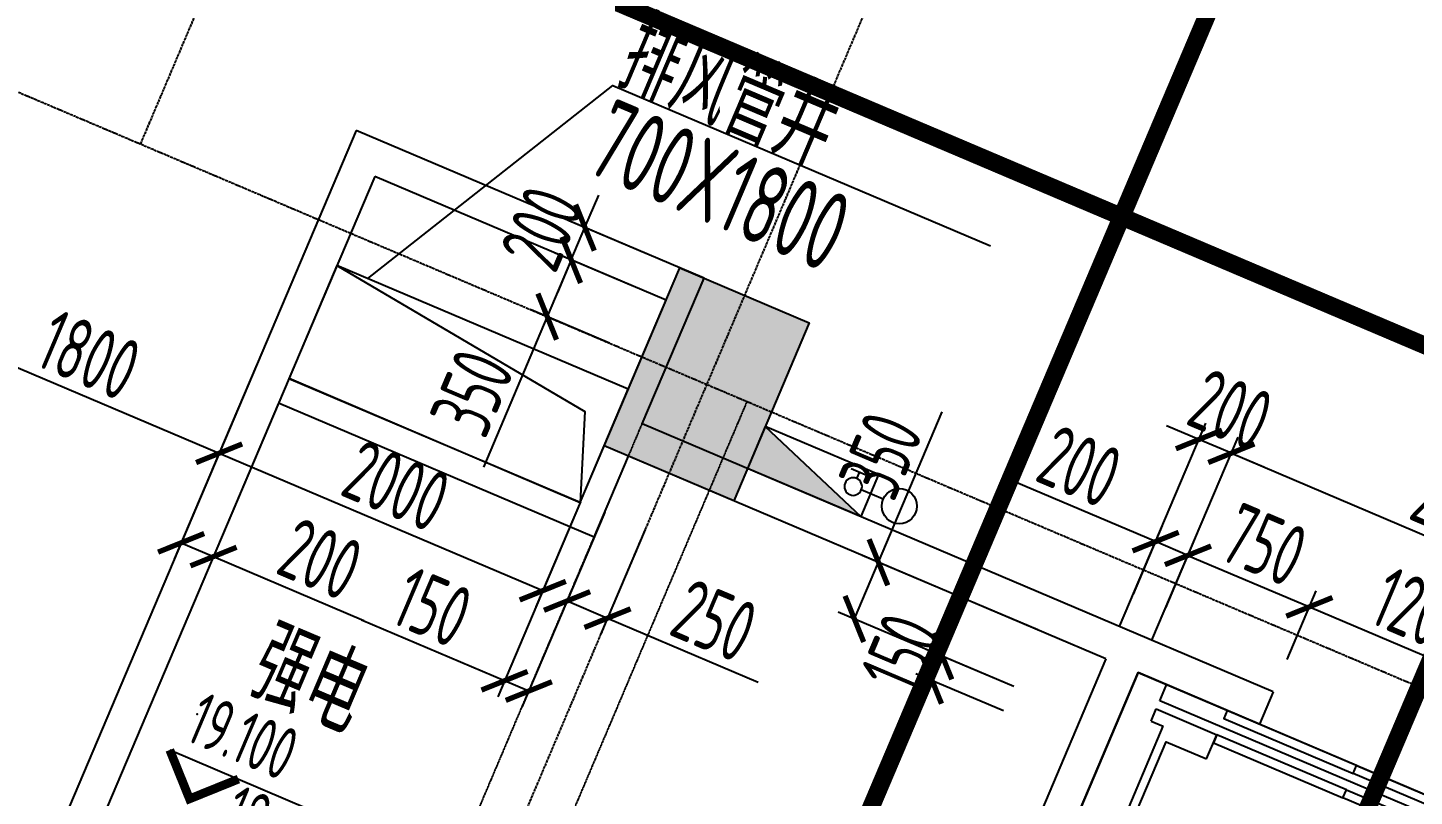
# Model space of a CAD drawing. Extents: x 11778731 to 12007717, y -6694179 to -6314888.
# Drawn here: x 11970474 to 11978361, y -6432136 to -6427766 of the extents above; entities that cross this region are included whole.
import ezdxf
from ezdxf.enums import TextEntityAlignment as Align
from ezdxf.xclip import XClip

# ---------------------------------------------------------------- set-up
doc = ezdxf.new("R2010")
doc.units = 0
doc.header["$LTSCALE"] = 10
doc.header["$MEASUREMENT"] = 0
doc.header["$XCLIPFRAME"] = 0
for name, pattern in [('A3-RG-axis-100$0$CENTER', [2, 1.25, -0.25, 0.25, -0.25]), ('A3-RI-5F$0$DASHED2', [0.375, 0.25, -0.125]), ('DASHED2', [0.375, 0.25, -0.125])]:
    doc.linetypes.add(name, pattern=pattern)
for name, color, linetype in [('A-CLOD', 200, 'Continuous'), ('A3-RB-5F-100$0$A-DIMS-100', 1, 'Continuous'), ('A3-RG-axis-100$0$A-GRID', 1, 'A3-RG-axis-100$0$CENTER'), ('A3-RI-5F$0$A-EVTR', 3, 'Continuous'), ('A3-RI-5F$0$A-WALL', 7, 'Continuous'), ('A3-RM-5F$0$0P-FE-FH-P', 41, 'A3-RM-5F$0$YJdef_FE-FH_LINE_F'), ('A3-RM-5F$0$0P-FE-FH-V', 141, 'Continuous'), ('A3-RM-5F$0$0P-FE-HY', 141, 'Continuous'), ('A3-RM-5F$0$A-EQPM', 55, 'Continuous'), ('A3-RS-1F$0$A-HATH-GRAY', 8, 'Continuous'), ('A3-RS-1F$0$A-WALL', 7, 'Continuous'), ('A3-SYMB-5F-100$0$A-SYMB', 4, 'Continuous'), ('A3-SYMB-5F-100$0$A-SYMB-AREA', 4, 'Continuous'), ('A3-SYMB-5F-100$0$A-SYMB-NAME', 4, 'Continuous'), ('A3-SYMB-5F-100$0$A-SYMB-NAME-E', 4, 'Continuous')]:
    doc.layers.add(name, color=color, linetype=linetype)
doc.layers.add('A3-RI-5F$0$A-X-CHEK', color=6, linetype='A3-RI-5F$0$DASHED2', plot=False)
doc.styles.add('A3-RB-5F-100$0$XD2008', font='xd-hzs.shx', dxfattribs={"width": 0.7, "bigfont": 'xd-hztxt.shx'})
doc.styles.add('A3-RM-5F$0$hz1', font='hzs.shx', dxfattribs={"width": 0.75, "bigfont": 'hztxt.shx'})
doc.styles.add('A3-SYMB-5F-100$0$ECADI', font='hzs.shx', dxfattribs={"width": 0.7, "bigfont": 'hztxt.shx'})
doc.styles.add('A3-SYMB-5F-100$0$XD2008', font='hzs.shx', dxfattribs={"width": 0.7, "bigfont": 'hztxt.shx'})
doc.linetypes.add('A3-RM-5F$0$YJdef_FE-FH_LINE_F', pattern='A,4,-0.2,["F",A3-RM-5F$0$hz1,S=0.2,R=0,X=-0.1,Y=-0.1],-0.1', length=4.3)
doc.dimstyles.new('A3-RB-5F-100$0$XD100$0', dxfattribs={"dimscale": 100, "dimtxt": 3.5, "dimasz": 2, "dimexe": 1, "dimexo": 2, "dimgap": 0.5, "dimtad": 1, "dimdec": 0, "dimdsep": 46, "dimtxsty": 'A3-RB-5F-100$0$XD2008', "dimblk1": 'A3-RB-5F-100$0$_ARCHTICK', "dimblk2": 'A3-RB-5F-100$0$_ARCHTICK', "dimsah": 1, "dimcen": 2.5, "dimclrt": 4, "dimaunit": 1, "dimadec": 0, "dimazin": 0, "dimtfac": 1, "dimtdec": 0, "dimtix": 1, "dimtmove": 0, "dimatfit": 3, "dimfxl": 0, "dimtolj": 1, "dimtzin": 0, "dimarcsym": 0})

# ---------------------------------------------------------------- blocks, each defined once
blk = doc.blocks.new('A3-RI-5F$0$kt1')
at = {"layer": 'A3-RI-5F$0$A-EVTR', "color": 3}
for p, q in [((1382.1, 3669.5), (1469.3, 3718.4)), ((1273, 3608.4), (1338.5, 3645.1)), ((1338.5, 3645.1), (1521.8, 3318)), ((2531.3, 1619.7), (1382.1, 3669.5)), ((1273, 3608.4), (1309.7, 3543)), ((-805.6, 2357.1), (1309.7, 3543)), ((1391, 3244.6), (1521.8, 3318)), ((270.3, 438.1), (-805.6, 2357.1)), ((2173.4, 1849), (2304.3, 1922.3)), ((2304.3, 1922.3), (2487.6, 1595.2)), ((2618.5, 1668.6), (2531.3, 1619.7)), ((2385.5, 1624), (270.3, 438.1)), ((2385.5, 1624), (2422.2, 1558.6)), ((2487.6, 1595.2), (2422.2, 1558.6))]:
    blk.add_line(p, q, dxfattribs=at)
for points in [[(-1407.6, 2306.2), (1383.7, 3871.1), (2704.1, 1515.9), (-87.2, -48.9)], [(1869.4, 2595.7), (1913, 2620.2), (1521.8, 3318), (1478.2, 3293.5)], [(2000.3, 2669.1), (2043.9, 2693.5), (1652.7, 3391.3), (1609.1, 3366.9)], [(2000.3, 2669.1), (2043.9, 2693.5), (2435.1, 1995.7), (2391.5, 1971.2)], [(1869.4, 2595.7), (1913, 2620.2), (2304.3, 1922.3), (2260.6, 1897.9)], [(-29.1, 614.2), (-4.6, 570.6), (-91.9, 521.7), (-116.3, 565.3), (-159.9, 540.9), (-942.3, 1936.5), (-898.7, 1961), (-923.2, 2004.6), (-836, 2053.5), (-811.5, 2009.9), (-767.9, 2034.3), (14.5, 638.7)]]:
    blk.add_lwpolyline(points, close=True, dxfattribs=at)
blk.add_lwpolyline([(2173.4, 1849), (2295.7, 1630.9), (289.4, 506.2), (-737.5, 2338), (1268.7, 3462.7), (1391, 3244.6)], dxfattribs=at)
blk = doc.blocks.new('A3-RI-5F')
at = {"layer": 'A3-RI-5F$0$A-WALL'}
for p, q in [((11972341.8, -6428350), (11970251.4, -6433274.7)), ((11974320.9, -6429190), (11972341.8, -6428350)), ((11972447.8, -6428612.2), (11971959.4, -6429762.8)), ((11974104.7, -6429315.5), (11972447.8, -6428612.2)), ((11973969.3, -6430018.5), (11974320.9, -6429190)), ((11973616.3, -6430466.2), (11974104.7, -6429315.5)), ((11973616.3, -6430466.2), (11971959.4, -6429762.8)), ((11971900.8, -6429900.9), (11970513.7, -6433168.7)), ((11973695.8, -6430662.8), (11971900.8, -6429900.9)), ((11977559.2, -6431542.3), (11973969.3, -6430018.5)), ((11973695.8, -6430662.8), (11973891.1, -6430202.6)), ((11976606.6, -6431355.2), (11973891.1, -6430202.6)), ((11976606.6, -6431355.2), (11975024.2, -6435083.3)), ((11976790.7, -6431433.4), (11975540.4, -6434379)), ((11977481.1, -6431726.4), (11976790.7, -6431433.4)), ((11977559.2, -6431542.3), (11977481.1, -6431726.4))]:
    blk.add_line(p, q, dxfattribs=at)
at = {"layer": 'A3-RI-5F$0$A-X-CHEK'}
for p, q in [((11967854.3, -6444424.4), (11974106, -6429696.3)), ((11968177.8, -6444942), (11974566.3, -6429891.7))]:
    blk.add_line(p, q, dxfattribs=at)
at = {"layer": 'A3-RI-5F$0$A-EVTR', "color": 3, "rotation": 37.72285171997667}
blk.add_blockref('A3-RI-5F$0$kt1', (11978064.7, -6435342), dxfattribs=at)
blk = doc.blocks.new('A3-RG-axis-100')
at = {"layer": 'A3-RG-axis-100$0$A-GRID'}
for p, q in [((11987492, -6389843.2), (11971114.4, -6428426.5)), ((11907163.4, -6401280.8), (11992184.7, -6437370.3)), ((11979102.4, -6418565.4), (11947827.8, -6492243.7))]:
    blk.add_line(p, q, dxfattribs=at)
blk = doc.blocks.new('A3-SYMB-5F-100$0$ECADI-TAG-ROOM')
at = {"layer": 'A3-SYMB-5F-100$0$A-SYMB-AREA', "style": 'A3-SYMB-5F-100$0$ECADI', "width": 0.7}
blk.add_attdef('340M2', text='', height=2.5, dxfattribs=at).set_placement((7.167, -1.75), align=Align.MIDDLE_LEFT)
at = {"layer": 'A3-SYMB-5F-100$0$A-SYMB-NAME', "style": 'A3-SYMB-5F-100$0$ECADI', "width": 0.7}
blk.add_attdef('CHINESENAME', (-5.125, 0.088), '', height=4.5, dxfattribs=at)
at = {"layer": 'A3-SYMB-5F-100$0$A-SYMB-NAME-E', "style": 'A3-SYMB-5F-100$0$ECADI', "width": 0.7}
for tag, p in [('ENGLISHHIGH', (-5.125, 8.04)), ('ENGLISHLOW', (-5.125, 4.84))]:
    blk.add_attdef(tag, p, '', height=2.5, dxfattribs=at)
blk = doc.blocks.new('A3-SYMB-5F-100$0$ECADI-TAG-HGHT（国标）')
at = {"layer": '', "color": 1}
blk.add_line((-2.121, 2.121), (11.768, 2.121), dxfattribs=at)
at = {"color": 1, "const_width": 0.5}
blk.add_lwpolyline([(-2.121, 2.121), (0, 0), (2.121, 2.121)], dxfattribs=at)
at = {"color": 1}
blk.add_point((-1.481, 4.6), dxfattribs=at)
at = {"style": 'A3-SYMB-5F-100$0$XD2008', "width": 0.7}
blk.add_attdef('FL', text='', height=3, dxfattribs=at).set_placement((-2.689, 2.967), align=Align.RIGHT)
for tag, p in [('F.F.L.', (2.284, 2.967)), ('T.O.S.', (2.284, -1.104))]:
    blk.add_attdef(tag, p, '', height=3, dxfattribs=at)
blk = doc.blocks.new('A3-SYMB-5F-100')
at = {"layer": 'A3-SYMB-5F-100$0$A-SYMB'}
blk.add_lwpolyline([(11972407.5, -6429192.6), (11973801.3, -6428093.7), (11975950.5, -6429006)], dxfattribs=at)
ref = blk.add_blockref('A3-SYMB-5F-100$0$ECADI-TAG-ROOM', (11974528.7, -6428360.3), dxfattribs=dict(at, xscale=99.99999999989049, yscale=100.0000000001164, rotation=337))
ref.add_attrib('CHINESENAME', '排风管井', (11973801.3, -6428093.7), dxfattribs={"height": 450, "rotation": 337, "style": 'A3-SYMB-5F-100$0$ECADI', "width": 0.7})
ref = blk.add_blockref('A3-SYMB-5F-100$0$ECADI-TAG-ROOM', (11974357.1, -6428842), dxfattribs=dict(at, xscale=99.99999999989049, yscale=100.0000000001164, rotation=337))
ref.add_attrib('CHINESENAME', '700X1800', (11973629.7, -6428575.4), dxfattribs={"height": 450, "rotation": 337, "style": 'A3-SYMB-5F-100$0$ECADI', "width": 0.7})
ref = blk.add_blockref('A3-SYMB-5F-100$0$ECADI-TAG-ROOM', (11972171.2, -6431762), dxfattribs=dict(at, xscale=99.99999999989046, yscale=100.0000000001164, rotation=337))
ref.add_attrib('CHINESENAME', '强电 ', (11971702.9, -6431553.7), dxfattribs={"height": 450, "rotation": 337, "style": 'A3-SYMB-5F-100$0$ECADI', "width": 0.7})
ref = blk.add_blockref('A3-SYMB-5F-100$0$ECADI-TAG-HGHT（国标）', (11971394.1, -6432151.3), dxfattribs=dict(at, xscale=99.99999999999999, yscale=99.99999999999999, zscale=99.99999999999997, rotation=337))
ref.add_attrib('F.F.L.', '19.100', (11971359.3, -6431814.2), dxfattribs={"layer": '0', "height": 300, "rotation": 337, "style": 'A3-SYMB-5F-100$0$XD2008', "width": 0.7})
ref.add_attrib('T.O.S.', '18.900', (11971561.1, -6432342.2), dxfattribs={"layer": '0', "height": 300, "rotation": 337, "style": 'A3-SYMB-5F-100$0$XD2008', "width": 0.7})
blk = doc.blocks.new('A3-RS-1F')
at = {"layer": 'A3-RS-1F$0$A-HATH-GRAY'}
blk.add_hatch(color=256, dxfattribs=at).paths.add_polyline_path([(11973753, -6430144), (11974182.9, -6429131.4), (11974919.3, -6429444), (11974489.5, -6430456.6)])
at = {"layer": 'A3-RS-1F$0$A-WALL'}
blk.add_lwpolyline([(11973753, -6430144), (11974182.9, -6429131.4), (11974919.3, -6429444), (11974489.5, -6430456.6)], close=True, dxfattribs=at)
blk = doc.blocks.new('A3-RB-5F-100$0$_ARCHTICK')
at = {"color": 0, "linetype": 'ByBlock', "const_width": 0.15}
blk.add_lwpolyline([(-0.5, -0.5), (0.5, 0.5)], dxfattribs=at)
blk = doc.blocks.new('*D483')
at = {"layer": 'A3-RB-5F-100$0$A-DIMS-100', "color": 0, "lineweight": -2}
for p, q in [((11973920.6, -6429237.4), (11973473.5, -6429047.6)), ((11973565.6, -6429086.7), (11973428.8, -6429408.9)), ((11973783.9, -6429559.6), (11973336.8, -6429369.8)), ((11973428.8, -6429408.9), (11973065.5, -6430264.9))]:
    blk.add_line(p, q, dxfattribs=at)
at = {"layer": 'Defpoints', "color": 0}
for p in [(11973565.6, -6429086.7), (11974104.7, -6429315.5), (11973968, -6429637.7)]:
    blk.add_point(p, dxfattribs=at)
at = {"layer": 'A3-RB-5F-100$0$A-DIMS-100', "color": 0, "lineweight": -2, "xscale": 200, "yscale": 200, "zscale": 200}
for p, rotation in [((11973565.6, -6429086.7), 66.99999999926023), ((11973428.8, -6429408.9), 246.9999999992602)]:
    blk.add_blockref('A3-RB-5F-100$0$_ARCHTICK', p, dxfattribs=dict(at, rotation=rotation))
at = {"layer": 'A3-RB-5F-100$0$A-DIMS-100', "color": 4, "insert": (11973001, -6429841), "char_height": 350, "attachment_point": 5, "rotation": 67, "style": 'A3-RB-5F-100$0$XD2008'}
blk.add_mtext('\\A1;350', dxfattribs=at)
blk = doc.blocks.new('*D484')
at = {"layer": 'A3-RB-5F-100$0$A-DIMS-100', "color": 0, "lineweight": -2}
for p, q in [((11973643.7, -6428902.6), (11973721.9, -6428718.5)), ((11973998.8, -6429053.3), (11973551.7, -6428863.5)), ((11973565.6, -6429086.7), (11973643.7, -6428902.6)), ((11973920.6, -6429237.4), (11973473.5, -6429047.6)), ((11973565.6, -6429086.7), (11973487.4, -6429270.8))]:
    blk.add_line(p, q, dxfattribs=at)
at = {"layer": 'Defpoints', "color": 0}
for p in [(11973643.7, -6428902.6), (11974182.9, -6429131.4), (11974104.7, -6429315.5)]:
    blk.add_point(p, dxfattribs=at)
at = {"layer": 'A3-RB-5F-100$0$A-DIMS-100', "color": 0, "lineweight": -2, "xscale": 200, "yscale": 200, "zscale": 200}
for p, rotation in [((11973643.7, -6428902.6), 246.999999999392), ((11973565.6, -6429086.7), 66.99999999939202)]:
    blk.add_blockref('A3-RB-5F-100$0$_ARCHTICK', p, dxfattribs=dict(at, rotation=rotation))
at = {"layer": 'A3-RB-5F-100$0$A-DIMS-100', "color": 4, "insert": (11973397.6, -6428906.7), "char_height": 350, "attachment_point": 5, "rotation": 67, "style": 'A3-RB-5F-100$0$XD2008'}
blk.add_mtext('\\A1;200', dxfattribs=at)
blk = doc.blocks.new('*D485')
at = {"layer": 'A3-RB-5F-100$0$A-DIMS-100', "color": 0, "lineweight": -2}
for p, q in [((11976889.8, -6430688.3), (11976033.8, -6430324.9)), ((11976763, -6430987.1), (11976928.9, -6430596.2)), ((11977073.9, -6430766.4), (11976889.8, -6430688.3)), ((11976947.1, -6431065.2), (11977113, -6430674.4))]:
    blk.add_line(p, q, dxfattribs=at)
at = {"layer": 'Defpoints', "color": 0}
for p in [(11977073.9, -6430766.4), (11976684.8, -6431171.2), (11976868.9, -6431249.3)]:
    blk.add_point(p, dxfattribs=at)
at = {"layer": 'A3-RB-5F-100$0$A-DIMS-100', "color": 0, "lineweight": -2, "xscale": 200, "yscale": 200, "zscale": 200}
for p, rotation in [((11976889.8, -6430688.3), 156.9999999999869), ((11977073.9, -6430766.4), 336.9999999999869)]:
    blk.add_blockref('A3-RB-5F-100$0$_ARCHTICK', p, dxfattribs=dict(at, rotation=rotation))
at = {"layer": 'A3-RB-5F-100$0$A-DIMS-100', "color": 4, "insert": (11976457.7, -6430260.4), "char_height": 350, "attachment_point": 5, "rotation": 337, "style": 'A3-RB-5F-100$0$XD2008'}
blk.add_mtext('\\A1;200', dxfattribs=at)
blk = doc.blocks.new('*D487')
at = {"layer": 'A3-RB-5F-100$0$A-DIMS-100', "color": 0, "lineweight": -2}
for p, q in [((11976684.8, -6431171.2), (11977175.5, -6430015.4)), ((11977136.4, -6430107.4), (11976952.3, -6430029.3)), ((11976868.9, -6431249.3), (11977359.6, -6430093.5)), ((11977320.5, -6430185.5), (11977136.4, -6430107.4)), ((11977320.5, -6430185.5), (11977504.6, -6430263.7))]:
    blk.add_line(p, q, dxfattribs=at)
at = {"layer": 'Defpoints', "color": 0}
for p in [(11977136.4, -6430107.4), (11976606.7, -6431355.3), (11976790.8, -6431433.4)]:
    blk.add_point(p, dxfattribs=at)
at = {"layer": 'A3-RB-5F-100$0$A-DIMS-100', "color": 0, "lineweight": -2, "xscale": 200, "yscale": 200, "zscale": 200}
for p, rotation in [((11977136.4, -6430107.4), 336.9999999999054), ((11977320.5, -6430185.5), 156.9999999999054)]:
    blk.add_blockref('A3-RB-5F-100$0$_ARCHTICK', p, dxfattribs=dict(at, rotation=rotation))
at = {"layer": 'A3-RB-5F-100$0$A-DIMS-100', "color": 4, "insert": (11977316.3, -6429939.4), "char_height": 350, "attachment_point": 5, "rotation": 337, "style": 'A3-RB-5F-100$0$XD2008'}
blk.add_mtext('\\A1;200', dxfattribs=at)
blk = doc.blocks.new('*D491')
at = {"layer": 'A3-RB-5F-100$0$A-DIMS-100', "color": 0, "lineweight": -2}
for p, q in [((11971776.7, -6429681.4), (11971307.3, -6430787.2)), ((11971960.8, -6429759.6), (11971491.4, -6430865.4)), ((11971346.4, -6430695.2), (11971530.5, -6430773.3)), ((11971530.5, -6430773.3), (11972386.5, -6431136.7))]:
    blk.add_line(p, q, dxfattribs=at)
at = {"layer": 'Defpoints', "color": 0}
for p in [(11971854.8, -6429497.3), (11972038.9, -6429575.5), (11971530.5, -6430773.3)]:
    blk.add_point(p, dxfattribs=at)
at = {"layer": 'A3-RB-5F-100$0$A-DIMS-100', "color": 0, "lineweight": -2, "xscale": 200, "yscale": 200, "zscale": 200}
for p, rotation in [((11971346.4, -6430695.2), 156.9999976349195), ((11971530.5, -6430773.3), 336.9999976349195)]:
    blk.add_blockref('A3-RB-5F-100$0$_ARCHTICK', p, dxfattribs=dict(at, rotation=rotation))
at = {"layer": 'A3-RB-5F-100$0$A-DIMS-100', "color": 4, "insert": (11972138.5, -6430786.9), "char_height": 350, "attachment_point": 5, "rotation": 337, "style": 'A3-RB-5F-100$0$XD2008'}
blk.add_mtext('\\A1;200', dxfattribs=at)
blk = doc.blocks.new('*D495')
at = {"layer": 'A3-RB-5F-100$0$A-DIMS-100', "color": 0, "lineweight": -2}
for p, q in [((11970546.8, -6432578.9), (11969690.7, -6432215.5)), ((11970407.7, -6432906.4), (11970585.8, -6432486.8)), ((11970730.9, -6432657), (11970546.8, -6432578.9)), ((11970591.8, -6432984.6), (11970770, -6432565))]:
    blk.add_line(p, q, dxfattribs=at)
at = {"layer": 'Defpoints', "color": 0}
for p in [(11970730.9, -6432657), (11970329.6, -6433090.5), (11970513.7, -6433168.7)]:
    blk.add_point(p, dxfattribs=at)
at = {"layer": 'A3-RB-5F-100$0$A-DIMS-100', "color": 0, "lineweight": -2, "xscale": 200, "yscale": 200, "zscale": 200}
for p, rotation in [((11970546.8, -6432578.9), 156.9989905460444), ((11970730.9, -6432657), 336.9989905460444)]:
    blk.add_blockref('A3-RB-5F-100$0$_ARCHTICK', p, dxfattribs=dict(at, rotation=rotation))
at = {"layer": 'A3-RB-5F-100$0$A-DIMS-100', "color": 4, "insert": (11970114.6, -6432151), "char_height": 350, "attachment_point": 5, "rotation": 336.99899, "style": 'A3-RB-5F-100$0$XD2008'}
blk.add_mtext('\\A1;200', dxfattribs=at)
blk = doc.blocks.new('*D513')
at = {"layer": 'A3-RB-5F-100$0$A-DIMS-100', "color": 0, "lineweight": -2}
for p, q in [((11976947.1, -6431065.2), (11977113, -6430674.4)), ((11977073.9, -6430766.4), (11977764.2, -6431059.4)), ((11977637.4, -6431358.2), (11977803.3, -6430967.4))]:
    blk.add_line(p, q, dxfattribs=at)
at = {"layer": 'Defpoints', "color": 0}
for p in [(11977764.2, -6431059.4), (11976868.9, -6431249.3), (11977559.2, -6431542.3)]:
    blk.add_point(p, dxfattribs=at)
at = {"layer": 'A3-RB-5F-100$0$A-DIMS-100', "color": 0, "lineweight": -2, "xscale": 200, "yscale": 200, "zscale": 200}
for p, rotation in [((11977073.9, -6430766.4), 156.9999999999271), ((11977764.2, -6431059.4), 336.9999999999271)]:
    blk.add_blockref('A3-RB-5F-100$0$_ARCHTICK', p, dxfattribs=dict(at, rotation=rotation))
at = {"layer": 'A3-RB-5F-100$0$A-DIMS-100', "color": 4, "insert": (11977507, -6430705.8), "char_height": 350, "attachment_point": 5, "rotation": 337, "style": 'A3-RB-5F-100$0$XD2008'}
blk.add_mtext('\\A1;750', dxfattribs=at)
blk = doc.blocks.new('*D514')
at = {"layer": 'A3-RB-5F-100$0$A-DIMS-100', "color": 0, "lineweight": -2}
for p, q in [((11977637.4, -6431358.2), (11977803.3, -6430967.4)), ((11977764.2, -6431059.4), (11978868.8, -6431528.3)), ((11978742, -6431827.1), (11978907.9, -6431436.3))]:
    blk.add_line(p, q, dxfattribs=at)
at = {"layer": 'Defpoints', "color": 0}
for p in [(11977559.2, -6431542.3), (11978868.8, -6431528.3), (11978663.8, -6432011.2)]:
    blk.add_point(p, dxfattribs=at)
at = {"layer": 'A3-RB-5F-100$0$A-DIMS-100', "color": 0, "lineweight": -2, "xscale": 200, "yscale": 200, "zscale": 200}
for p, rotation in [((11977764.2, -6431059.4), 156.9999999999574), ((11978868.8, -6431528.3), 336.9999999999574)]:
    blk.add_blockref('A3-RB-5F-100$0$_ARCHTICK', p, dxfattribs=dict(at, rotation=rotation))
at = {"layer": 'A3-RB-5F-100$0$A-DIMS-100', "color": 4, "insert": (11978404.4, -6431086.8), "char_height": 350, "attachment_point": 5, "rotation": 337, "style": 'A3-RB-5F-100$0$XD2008'}
blk.add_mtext('\\A1;1200', dxfattribs=at)
blk = doc.blocks.new('*D516')
at = {"layer": 'A3-RB-5F-100$0$A-DIMS-100', "color": 0, "lineweight": -2}
for p, q in [((11976868.9, -6431249.3), (11977359.6, -6430093.5)), ((11977320.5, -6430185.6), (11979805.9, -6431240.5)), ((11979354.3, -6432304.3), (11979844.9, -6431148.5))]:
    blk.add_line(p, q, dxfattribs=at)
at = {"layer": 'Defpoints', "color": 0}
for p in [(11979805.9, -6431240.5), (11976790.8, -6431433.4), (11979276.2, -6432488.4)]:
    blk.add_point(p, dxfattribs=at)
at = {"layer": 'A3-RB-5F-100$0$A-DIMS-100', "color": 0, "lineweight": -2, "xscale": 200, "yscale": 200, "zscale": 200}
for p, rotation in [((11977320.5, -6430185.6), 156.9996209030035), ((11979805.9, -6431240.5), 336.9996209030035)]:
    blk.add_blockref('A3-RB-5F-100$0$_ARCHTICK', p, dxfattribs=dict(at, rotation=rotation))
at = {"layer": 'A3-RB-5F-100$0$A-DIMS-100', "color": 4, "insert": (11978651.1, -6430505.9), "char_height": 350, "attachment_point": 5, "rotation": 336.99962, "style": 'A3-RB-5F-100$0$XD2008'}
blk.add_mtext('\\A1;2700', dxfattribs=at)
blk = doc.blocks.new('*D532')
at = {"layer": 'A3-RB-5F-100$0$A-DIMS-100', "color": 0, "lineweight": -2}
for p, q in [((11971776.7, -6429681.4), (11971523.5, -6430277.8)), ((11971562.6, -6430185.8), (11973403.6, -6430967.2)), ((11973617.7, -6430462.9), (11973364.5, -6431059.3))]:
    blk.add_line(p, q, dxfattribs=at)
at = {"layer": 'Defpoints', "color": 0}
for p in [(11971854.8, -6429497.3), (11973695.8, -6430278.8), (11973403.6, -6430967.2)]:
    blk.add_point(p, dxfattribs=at)
at = {"layer": 'A3-RB-5F-100$0$A-DIMS-100', "color": 0, "lineweight": -2, "xscale": 200, "yscale": 200, "zscale": 200}
for p, rotation in [((11971562.6, -6430185.8), 157.0000291037461), ((11973403.6, -6430967.2), 337.000029103746)]:
    blk.add_blockref('A3-RB-5F-100$0$_ARCHTICK', p, dxfattribs=dict(at, rotation=rotation))
at = {"layer": 'A3-RB-5F-100$0$A-DIMS-100', "color": 4, "insert": (11972571, -6430369.4), "char_height": 350, "attachment_point": 5, "rotation": 337.00003, "style": 'A3-RB-5F-100$0$XD2008'}
blk.add_mtext('\\A1;2000', dxfattribs=at)
blk = doc.blocks.new('*D533')
at = {"layer": 'A3-RB-5F-100$0$A-DIMS-100', "color": 0, "lineweight": -2}
for p, q in [((11973617.7, -6430462.9), (11973147, -6431571.7)), ((11973755.8, -6430521.5), (11973285.1, -6431630.3)), ((11973186.1, -6431479.6), (11972373, -6431134.5)), ((11973324.2, -6431538.2), (11973186.1, -6431479.6))]:
    blk.add_line(p, q, dxfattribs=at)
at = {"layer": 'Defpoints', "color": 0}
for p in [(11973695.8, -6430278.8), (11973833.9, -6430337.4), (11973324.2, -6431538.2)]:
    blk.add_point(p, dxfattribs=at)
at = {"layer": 'A3-RB-5F-100$0$A-DIMS-100', "color": 0, "lineweight": -2, "xscale": 200, "yscale": 200, "zscale": 200}
for p, rotation in [((11973186.1, -6431479.6), 156.9998405746588), ((11973324.2, -6431538.2), 336.9998405746588)]:
    blk.add_blockref('A3-RB-5F-100$0$_ARCHTICK', p, dxfattribs=dict(at, rotation=rotation))
at = {"layer": 'A3-RB-5F-100$0$A-DIMS-100', "color": 4, "insert": (11972775.4, -6431060.9), "char_height": 350, "attachment_point": 5, "rotation": 336.99984, "style": 'A3-RB-5F-100$0$XD2008'}
blk.add_mtext('\\A1;150', dxfattribs=at)
blk = doc.blocks.new('*D534')
at = {"layer": 'A3-RB-5F-100$0$A-DIMS-100', "color": 0, "lineweight": -2}
for p, q in [((11973755.8, -6430521.5), (11973502.6, -6431117.9)), ((11973985.9, -6430619.2), (11973732.7, -6431215.6)), ((11973541.7, -6431025.9), (11973771.8, -6431123.5)), ((11973771.8, -6431123.5), (11974627.9, -6431486.9))]:
    blk.add_line(p, q, dxfattribs=at)
at = {"layer": 'Defpoints', "color": 0}
for p in [(11973833.9, -6430337.4), (11974064, -6430435.1), (11973771.8, -6431123.5)]:
    blk.add_point(p, dxfattribs=at)
at = {"layer": 'A3-RB-5F-100$0$A-DIMS-100', "color": 0, "lineweight": -2, "xscale": 200, "yscale": 200, "zscale": 200}
for p, rotation in [((11973541.7, -6431025.9), 156.9998405746451), ((11973771.8, -6431123.5), 336.9998405746451)]:
    blk.add_blockref('A3-RB-5F-100$0$_ARCHTICK', p, dxfattribs=dict(at, rotation=rotation))
at = {"layer": 'A3-RB-5F-100$0$A-DIMS-100', "color": 4, "insert": (11974379.8, -6431137.2), "char_height": 350, "attachment_point": 5, "rotation": 336.99984, "style": 'A3-RB-5F-100$0$XD2008'}
blk.add_mtext('\\A1;250', dxfattribs=at)
blk = doc.blocks.new('*D535')
at = {"layer": 'A3-RB-5F-100$0$A-DIMS-100', "color": 0, "lineweight": -2}
for p, q in [((11975313, -6430805.9), (11975676.4, -6429949.9)), ((11976219.5, -6431190.7), (11975220.9, -6430766.9)), ((11975176.2, -6431128.2), (11975313, -6430805.9)), ((11976082.7, -6431513), (11975084.1, -6431089.1))]:
    blk.add_line(p, q, dxfattribs=at)
at = {"layer": 'Defpoints', "color": 0}
for p in [(11975313, -6430805.9), (11976403.6, -6431268.9), (11976266.8, -6431591.2)]:
    blk.add_point(p, dxfattribs=at)
at = {"layer": 'A3-RB-5F-100$0$A-DIMS-100', "color": 0, "lineweight": -2, "xscale": 200, "yscale": 200, "zscale": 200}
for p, rotation in [((11975313, -6430805.9), 66.99962090582537), ((11975176.2, -6431128.2), 246.9996209058254)]:
    blk.add_blockref('A3-RB-5F-100$0$_ARCHTICK', p, dxfattribs=dict(at, rotation=rotation))
at = {"layer": 'A3-RB-5F-100$0$A-DIMS-100', "color": 4, "insert": (11975326.6, -6430197.9), "char_height": 350, "attachment_point": 5, "rotation": 66.99962, "style": 'A3-RB-5F-100$0$XD2008'}
blk.add_mtext('\\A1;350', dxfattribs=at)
blk = doc.blocks.new('*D536')
at = {"layer": 'A3-RB-5F-100$0$A-DIMS-100', "color": 0, "lineweight": -2}
for p, q in [((11975677.3, -6431340.9), (11975755.4, -6431156.8)), ((11976082.7, -6431513), (11975585.2, -6431301.8)), ((11975618.7, -6431479), (11975677.3, -6431340.9)), ((11976024.1, -6431651.1), (11975526.6, -6431439.9)), ((11975618.7, -6431479), (11975540.5, -6431663.1))]:
    blk.add_line(p, q, dxfattribs=at)
at = {"layer": 'Defpoints', "color": 0}
for p in [(11975677.3, -6431340.9), (11976266.8, -6431591.2), (11976208.2, -6431729.2)]:
    blk.add_point(p, dxfattribs=at)
at = {"layer": 'A3-RB-5F-100$0$A-DIMS-100', "color": 0, "lineweight": -2, "xscale": 200, "yscale": 200, "zscale": 200}
for p, rotation in [((11975677.3, -6431340.9), 246.9996209057076), ((11975618.7, -6431479), 66.99962090570764)]:
    blk.add_blockref('A3-RB-5F-100$0$_ARCHTICK', p, dxfattribs=dict(at, rotation=rotation))
at = {"layer": 'A3-RB-5F-100$0$A-DIMS-100', "color": 4, "insert": (11975440.9, -6431322), "char_height": 350, "attachment_point": 5, "rotation": 66.99962, "style": 'A3-RB-5F-100$0$XD2008'}
blk.add_mtext('\\A1;150', dxfattribs=at)
blk = doc.blocks.new('*D537')
at = {"layer": 'A3-RB-5F-100$0$A-DIMS-100', "color": 0, "lineweight": -2}
for p, q in [((11974563.7, -6433964.3), (11975618.7, -6431479)), ((11976024.1, -6431651.1), (11975526.6, -6431439.9)), ((11974969.1, -6434136.4), (11974471.6, -6433925.3))]:
    blk.add_line(p, q, dxfattribs=at)
at = {"layer": 'Defpoints', "color": 0}
for p in [(11975618.7, -6431479), (11976208.2, -6431729.2), (11975153.2, -6434214.6)]:
    blk.add_point(p, dxfattribs=at)
at = {"layer": 'A3-RB-5F-100$0$A-DIMS-100', "color": 0, "lineweight": -2, "xscale": 200, "yscale": 200, "zscale": 200}
for p, rotation in [((11975618.7, -6431479), 66.99962090579197), ((11974563.7, -6433964.3), 246.999620905792)]:
    blk.add_blockref('A3-RB-5F-100$0$_ARCHTICK', p, dxfattribs=dict(at, rotation=rotation))
at = {"layer": 'A3-RB-5F-100$0$A-DIMS-100', "color": 4, "insert": (11974884.1, -6432633.7), "char_height": 350, "attachment_point": 5, "rotation": 66.99962, "style": 'A3-RB-5F-100$0$XD2008'}
blk.add_mtext('\\A1;2700', dxfattribs=at)
blk = doc.blocks.new('*D571')
at = {"layer": 'A3-RB-5F-100$0$A-DIMS-100', "color": 0, "lineweight": -2}
for p, q in [((11970119.8, -6428978.1), (11969866.6, -6429574.5)), ((11969905.7, -6429482.5), (11971562.6, -6430185.8)), ((11971776.7, -6429681.4), (11971523.5, -6430277.8))]:
    blk.add_line(p, q, dxfattribs=at)
at = {"layer": 'Defpoints', "color": 0}
for p in [(11970197.9, -6428794), (11971854.8, -6429497.3), (11971562.6, -6430185.8)]:
    blk.add_point(p, dxfattribs=at)
at = {"layer": 'A3-RB-5F-100$0$A-DIMS-100', "color": 0, "lineweight": -2, "xscale": 200, "yscale": 200, "zscale": 200}
for p, rotation in [((11969905.7, -6429482.5), 156.9999999998896), ((11971562.6, -6430185.8), 336.9999999998896)]:
    blk.add_blockref('A3-RB-5F-100$0$_ARCHTICK', p, dxfattribs=dict(at, rotation=rotation))
at = {"layer": 'A3-RB-5F-100$0$A-DIMS-100', "color": 4, "insert": (11970822, -6429627), "char_height": 350, "attachment_point": 5, "rotation": 337, "style": 'A3-RB-5F-100$0$XD2008'}
blk.add_mtext('\\A1;1800', dxfattribs=at)
blk = doc.blocks.new('A3-RM-5F$0$A$C6F954C98')
at = {"extrusion": (0, 0, -1)}
blk.add_hatch(color=256, dxfattribs=at).paths.add_polyline_path([(-260, 700), (0, 0), (0, 700)])
for p, q in [((260, 700), (0, 700)), ((0, 0), (0, 700)), ((260, 700), (0, 0)), ((260, 0), (260, 700)), ((230.7, 105.9, 0), (190.7, 105.9, 0)), ((230.7, 155.9, 0), (230.7, 55.9, 0)), ((260, 0), (0, 0))]:
    blk.add_line(p, q, dxfattribs=at)
blk.add_circle((-140.7, 105.9, 0), 50, dxfattribs=at)
blk = doc.blocks.new('A3-RM-5F')
at = {"layer": 'A3-RM-5F$0$0P-FE-FH-P'}
blk.add_line((11975340, -6430447.5, 0), (11975215.5, -6430394.6, 0), dxfattribs=at)
at = {"layer": 'A3-RM-5F$0$0P-FE-FH-V'}
blk.add_circle((11975432.1, -6430486.6, 0), 100, dxfattribs=at)
at = {"layer": 'A3-RM-5F$0$A-EQPM'}
blk.add_lwpolyline([(11972232.9, -6429118.5), (11971960.8, -6429759.6), (11973616.3, -6430466.2), (11973889.8, -6429821.8)], close=True, dxfattribs=at)
blk.add_lwpolyline([(11972232.9, -6429118.5), (11973642, -6429948.7), (11973616.3, -6430466.2)], dxfattribs=at)
at = {"layer": 'A3-RM-5F$0$0P-FE-HY', "rotation": 67.00000000138927}
blk.add_blockref('A3-RM-5F$0$A$C6F954C98', (11975212, -6430546), dxfattribs=at)
blk = doc.blocks.new('A3-RB-5F-100')
at = {"layer": 'A3-RB-5F-100$0$A-DIMS-100'}
for p1, p2, distance, picture, middle in [((11974104.7, -6429315.5), (11974182.9, -6429131.4), 585.7, '*D484', (11973397.6, -6428906.7)), ((11970197.9, -6428794), (11971854.8, -6429497.3), -747.9, '*D571', (11970822, -6429627)), ((11971854.8, -6429497.3), (11973695.8, -6430278.8), -747.9, '*D532', (11972571, -6430369.4)), ((11976790.8, -6431433.4), (11979276.2, -6432488.4), 1355.6, '*D516', (11978651.1, -6430505.9)), ((11976868.9, -6431249.3), (11977559.2, -6431542.3), 524.6, '*D513', (11977507, -6430705.8)), ((11977559.2, -6431542.3), (11978663.8, -6432011.2), 524.6, '*D514', (11978404.4, -6431086.8)), ((11976208.2, -6431729.2), (11976266.8, -6431591.2), 640.4, '*D536', (11975440.9, -6431322)), ((11975153.2, -6434214.6), (11976208.2, -6431729.2), 640.4, '*D537', (11974884.1, -6432633.7))]:
    dim = blk.add_aligned_dim(p1=p1, p2=p2, distance=distance, dimstyle='A3-RB-5F-100$0$XD100$0', dxfattribs=at)
    dim.commit()
    dim.dimension.update_dxf_attribs({"geometry": picture, "text_midpoint": middle})
for base, p1, p2, angle, picture, middle in [((11973565.6, -6429086.7), (11973968, -6429637.7), (11974104.7, -6429315.5), 67, '*D483', (11973208.1, -6429928.9)), ((11971530.5, -6430773.3), (11971854.8, -6429497.3), (11972038.9, -6429575.5), 337, '*D491', (11972050.6, -6430994.1)), ((11975313, -6430805.9), (11976266.8, -6431591.2), (11976403.6, -6431268.9), 66.99962, '*D535', (11975533.8, -6430285.9)), ((11977073.9, -6430766.4), (11976684.8, -6431171.2), (11976868.9, -6431249.3), 337, '*D485', (11976369.7, -6430467.5)), ((11973324.2, -6431538.2), (11973695.8, -6430278.8), (11973833.9, -6430337.4), 336.99984, '*D533', (11972687.5, -6431268)), ((11973771.8, -6431123.5), (11973833.9, -6430337.4), (11974064, -6430435.1), 336.99984, '*D534', (11974291.9, -6431344.3)), ((11970730.9, -6432657), (11970329.6, -6433090.5), (11970513.7, -6433168.7), 336.99899, '*D495', (11970026.7, -6432358.1))]:
    dim = blk.add_linear_dim(base=base, p1=p1, p2=p2, angle=angle, dimstyle='A3-RB-5F-100$0$XD100$0', dxfattribs=at)
    dim.commit()
    dim.dimension.update_dxf_attribs({"geometry": picture, "text_midpoint": middle, "dimtype": 129})
dim = blk.add_linear_dim(base=(11977136.4, -6430107.4), p1=(11976790.8, -6431433.4), p2=(11976606.7, -6431355.3), angle=337, dimstyle='A3-RB-5F-100$0$XD100$0', dxfattribs=at)
dim.commit()
dim.dimension.update_dxf_attribs({"geometry": '*D487', "text_midpoint": (11977316.3, -6429939.4)})

msp = doc.modelspace()

# ---------------------------------------------------------------- linework, layer by layer
at = {"layer": 'A-CLOD', "linetype": 'DASHED2', "const_width": 100}
for points in [[(11978539.6, -6429622.9), (11966151.1, -6424364.3, 0.414214), (11965364.4, -6424682.1), (11959990.7, -6437341.8, 0.414214), (11960308.5, -6438128.5), (11972697.1, -6443387.1, 0.414214), (11973483.8, -6443069.3), (11978857.5, -6430409.6, 0.414214)], [(11978479.6, -6426175.2), (11985751.6, -6429262, -0.414214), (11986069.4, -6430048.8), (11982025.3, -6439576, -0.414214), (11981238.6, -6439893.8), (11973966.6, -6436807.1, -0.414214), (11973648.8, -6436020.3), (11977692.8, -6426493.1, -0.414214)]]:
    msp.add_lwpolyline(points, format="xyb", close=True, dxfattribs=at)

# ---------------------------------------------------------------- block references
for name in ['A3-RI-5F', 'A3-RB-5F-100', 'A3-RG-axis-100', 'A3-SYMB-5F-100', 'A3-RM-5F']:
    msp.add_blockref(name, (0, 0))
ref = msp.add_blockref('A3-RS-1F', (0, 0))
XClip(ref).set_block_clipping_path([(11889357.2540208902, -6419160.0659107883), (11910185.3192560691, -6426457.2118252832), (11927068.6119189896, -6433453.578039011), (11979134.5699833296, -6452657.9184868541), (12009188.7333128508, -6389730.3223040896), (11892617.6820170097, -6360484.8154213969), (11881387.5678784791, -6407421.677106794)])

doc.saveas('drawing.dxf')
